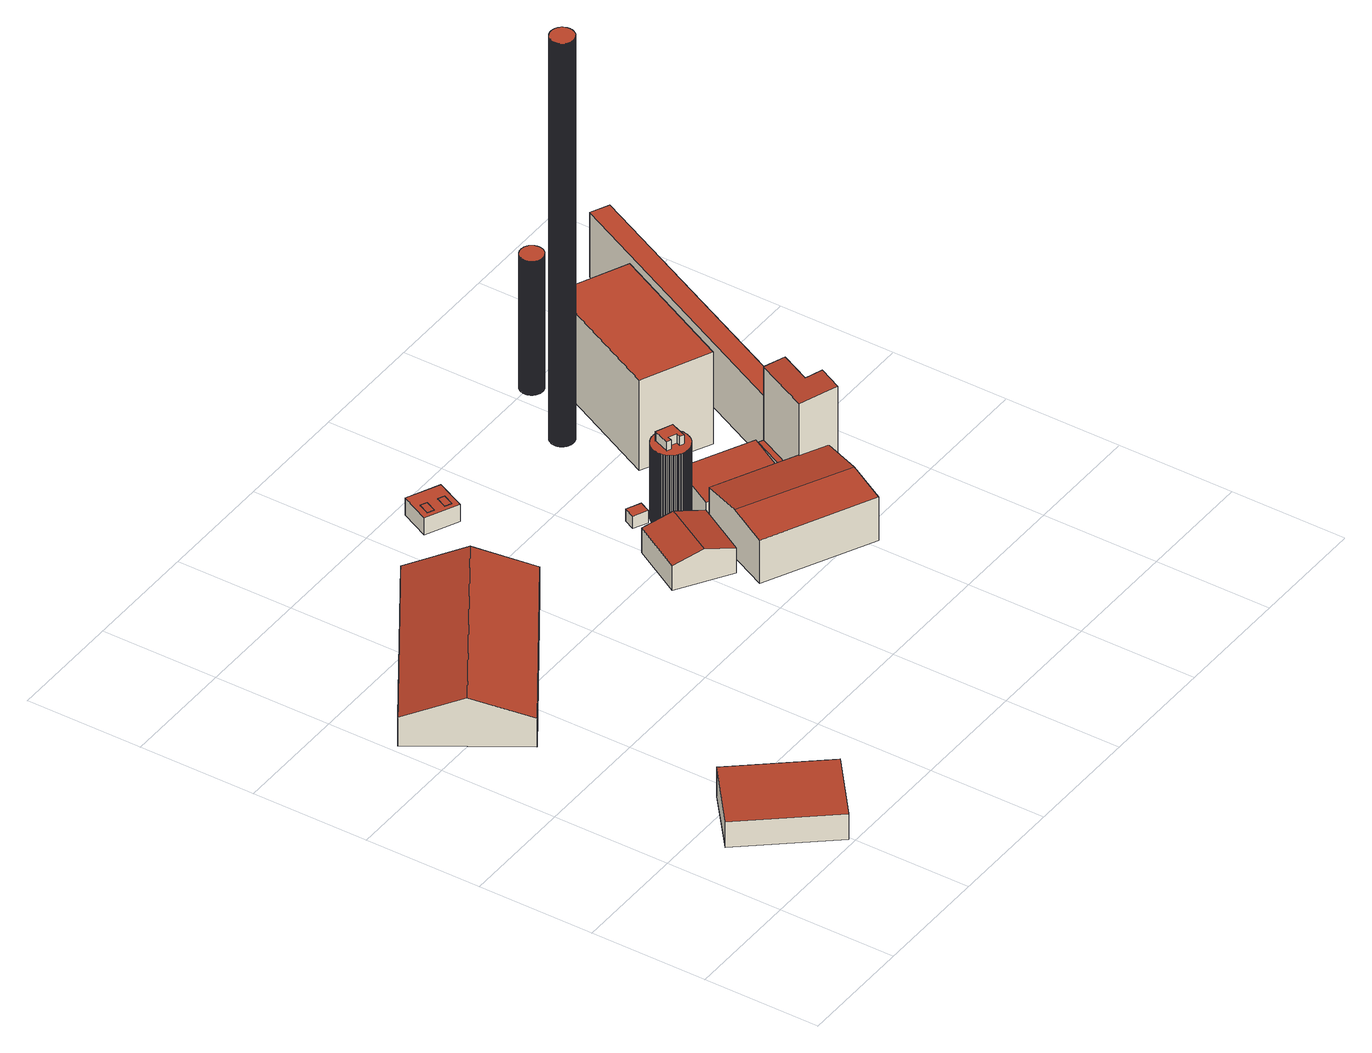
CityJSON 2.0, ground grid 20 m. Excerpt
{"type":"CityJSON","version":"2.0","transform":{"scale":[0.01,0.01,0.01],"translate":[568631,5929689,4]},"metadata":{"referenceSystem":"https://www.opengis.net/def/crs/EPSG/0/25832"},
"CityObjects":{
"building1":{"type":"Building","attributes":{"Grundfläche 2D":"225.798806","Grundhöhe NN":"4.006"},"geometry":[{"type":"Solid","lod":"3","boundaries":[[[[0,1,2,3,4]],[[4,3,5,6]],[[0,4,6,7]],[[1,0,7,8]],[[3,2,1,8,5]],[[6,5,8,7]]]],"semantics":{"surfaces":[{"type":"RoofSurface"},{"type":"WallSurface"},{"type":"GroundSurface"}],"values":[[0,1,1,1,1,2]]}}]},
"building2":{"type":"Building","attributes":{"Grundfläche 2D":"744.087835","Grundhöhe NN":"4.610"},"geometry":[{"type":"Solid","lod":"3","boundaries":[[[[9,10,11,12]],[[13,9,12,14]],[[14,12,11,15,16]],[[13,14,16,17]],[[10,9,13,17,18]],[[11,10,18,15]],[[16,15,18,17]]]],"semantics":{"surfaces":[{"type":"RoofSurface"},{"type":"WallSurface"},{"type":"GroundSurface"}],"values":[[0,0,1,1,1,1,2]]}}]},
"building3":{"type":"Building","attributes":{"Grundfläche 2D":"34.229656","Grundhöhe NN":"4.711"},"children":["building3-1","building3-2"],"geometry":[{"type":"Solid","lod":"3","boundaries":[[[[19,20,21,22]],[[23,24,22,21]],[[24,25,19,22]],[[25,26,20,19]],[[26,23,21,20]],[[26,25,24,23]]]],"semantics":{"surfaces":[{"type":"RoofSurface"},{"type":"WallSurface"},{"type":"GroundSurface"}],"values":[[0,1,1,1,1,2]]}}]},
"building3-1":{"type":"BuildingInstallation","parents":["building3"],"geometry":[{"type":"MultiSurface","lod":"3","boundaries":[[[27,28,29,30]],[[31,32,30,29]],[[27,30,32,33]],[[33,34,28,27]],[[29,28,34,31]]],"semantics":{"surfaces":[{"type":"RoofSurface"},{"type":"WallSurface"}],"values":[0,1,1,1,1]}}]},
"building3-2":{"type":"BuildingInstallation","parents":["building3"],"geometry":[{"type":"MultiSurface","lod":"3","boundaries":[[[35,36,37,38]],[[38,37,39,40]],[[35,38,40,41]],[[36,35,41,42]],[[37,36,42,39]]],"semantics":{"surfaces":[{"type":"RoofSurface"},{"type":"WallSurface"}],"values":[0,1,1,1,1]}}]},
"building4":{"type":"Building","attributes":{"Grundfläche 2D":"104.346257","Grundhöhe NN":"4.471"},"geometry":[{"type":"Solid","lod":"3","boundaries":[[[[43,44,45,46]],[[47,43,46,48]],[[48,46,45,49,50]],[[47,48,50,51]],[[44,43,47,51,52]],[[45,44,52,49]],[[50,49,52,51]]]],"semantics":{"surfaces":[{"type":"RoofSurface"},{"type":"WallSurface"},{"type":"GroundSurface"}],"values":[[0,0,1,1,1,1,2]]}}]},
"building5":{"type":"Building","attributes":{"Grundfläche 2D":"5.474730","Grundhöhe NN":"4.551"},"geometry":[{"type":"Solid","lod":"3","boundaries":[[[[53,54,55,56]],[[57,58,56,55]],[[58,59,53,56]],[[59,60,54,53]],[[60,57,55,54]],[[60,59,58,57]]]],"semantics":{"surfaces":[{"type":"RoofSurface"},{"type":"WallSurface"},{"type":"GroundSurface"}],"values":[[0,1,1,1,1,2]]}}]},
"building6":{"type":"Building","attributes":{"Grundfläche 2D":"30.662664","Grundhöhe NN":"4.551"},"children":["building6-1"],"geometry":[{"type":"Solid","lod":"3","boundaries":[[[[61,62,63,64,65,66,67,68,69,70,71,72,73,74,75,76,77,78,79,80,81,82,83,84,85,86,87,88,89,90,91,92,93,94,95,96,97,98,99,100,101,102,103,104,105,106,107,108,109,110,111,112,113,114,115,116,117,118,119,120,121,122,123,124,125,126,127,128,129,130,131,132,133,134,135,136,137,138,139,140,141,142,143,144,145,146,147,148,149,150,151,152,153,154,155,156,157,158,159,160]],[[161,162,64,63]],[[163,164,152,151]],[[164,165,153,152]],[[165,166,154,153]],[[166,167,155,154]],[[167,168,156,155]],[[168,169,157,156]],[[169,170,158,157]],[[171,161,63,62]],[[170,172,159,158]],[[172,173,160,159]],[[173,174,61,160]],[[174,171,62,61]],[[162,175,65,64]],[[175,176,66,65]],[[176,177,67,66]],[[177,178,68,67]],[[178,179,69,68]],[[179,180,70,69]],[[180,181,71,70]],[[181,182,72,71]],[[182,183,73,72]],[[183,184,74,73]],[[184,185,75,74]],[[185,186,76,75]],[[186,187,77,76]],[[187,188,78,77]],[[188,189,79,78]],[[189,190,80,79]],[[190,191,81,80]],[[191,192,82,81]],[[192,193,83,82]],[[193,194,84,83]],[[194,195,85,84]],[[195,196,86,85]],[[196,197,87,86]],[[197,198,88,87]],[[198,199,89,88]],[[199,200,90,89]],[[200,201,91,90]],[[201,202,92,91]],[[202,203,93,92]],[[203,204,94,93]],[[204,205,95,94]],[[205,206,96,95]],[[206,207,97,96]],[[207,208,98,97]],[[208,209,99,98]],[[209,210,100,99]],[[210,211,101,100]],[[211,212,102,101]],[[212,213,103,102]],[[213,214,104,103]],[[214,215,105,104]],[[215,216,106,105]],[[216,217,107,106]],[[217,218,108,107]],[[218,219,109,108]],[[219,220,110,109]],[[220,221,111,110]],[[221,222,112,111]],[[222,223,113,112]],[[223,224,114,113]],[[224,225,115,114]],[[225,226,116,115]],[[226,227,117,116]],[[227,228,118,117]],[[228,229,119,118]],[[229,230,120,119]],[[230,231,121,120]],[[231,232,122,121]],[[232,233,123,122]],[[233,234,124,123]],[[234,235,125,124]],[[235,236,126,125]],[[236,237,127,126]],[[237,238,128,127]],[[238,239,129,128]],[[239,240,130,129]],[[240,241,131,130]],[[241,242,132,131]],[[242,243,133,132]],[[243,244,134,133]],[[244,245,135,134]],[[245,246,136,135]],[[246,247,137,136]],[[247,248,138,137]],[[248,249,139,138]],[[249,250,140,139]],[[250,251,141,140]],[[251,252,142,141]],[[252,253,143,142]],[[253,254,144,143]],[[254,255,145,144]],[[255,256,146,145]],[[256,257,147,146]],[[257,258,148,147]],[[258,259,149,148]],[[259,260,150,149]],[[260,163,151,150]],[[170,169,168,167,166,165,164,163,260,259,258,257,256,255,254,253,252,251,250,249,248,247,246,245,244,243,242,241,240,239,238,237,236,235,234,233,232,231,230,229,228,227,226,225,224,223,222,221,220,219,218,217,216,215,214,213,212,211,210,209,208,207,206,205,204,203,202,201,200,199,198,197,196,195,194,193,192,191,190,189,188,187,186,185,184,183,182,181,180,179,178,177,176,175,162,161,171,174,173,172]]]],"semantics":{"surfaces":[{"type":"RoofSurface"},{"type":"WallSurface"},{"type":"GroundSurface"}],"values":[[0,1,1,1,1,1,1,1,1,1,1,1,1,1,1,1,1,1,1,1,1,1,1,1,1,1,1,1,1,1,1,1,1,1,1,1,1,1,1,1,1,1,1,1,1,1,1,1,1,1,1,1,1,1,1,1,1,1,1,1,1,1,1,1,1,1,1,1,1,1,1,1,1,1,1,1,1,1,1,1,1,1,1,1,1,1,1,1,1,1,1,1,1,1,1,1,1,1,1,1,1,2]]}}]},
"building6-1":{"type":"BuildingInstallation","parents":["building6"],"geometry":[{"type":"MultiSurface","lod":"3","boundaries":[[[261,262,263,264,265,266,267,268]],[[265,264,269,270]],[[270,271,266,265]],[[267,266,271,272]],[[268,267,272,273]],[[261,268,273,274]],[[262,261,274,275]],[[263,262,275,276]],[[264,263,276,269]]],"semantics":{"surfaces":[{"type":"RoofSurface"},{"type":"WallSurface"}],"values":[0,1,1,1,1,1,1,1,1]}}]},
"building7":{"type":"Building","attributes":{"Grundfläche 2D":"108.320869","Grundhöhe NN":"4.558"},"geometry":[{"type":"Solid","lod":"3","boundaries":[[[[277,278,279,280]],[[281,282,280,279]],[[282,283,277,280]],[[283,284,278,277]],[[284,281,279,278]],[[284,283,282,281]]]],"semantics":{"surfaces":[{"type":"RoofSurface"},{"type":"WallSurface"},{"type":"GroundSurface"}],"values":[[0,1,1,1,1,2]]}}]},
"building8":{"type":"Building","attributes":{"Grundfläche 2D":"12.530794","Grundhöhe NN":"4.488"},"geometry":[{"type":"Solid","lod":"3","boundaries":[[[[285,286,287,288,289,290,291,292,293,294,295,296,297,298,299,300,301,302,303,304,305,306,307,308,309,310,311,312,313,314,315,316,317,318,319,320,321,322,323,324,325,326,327,328,329,330,331,332,333,334,335,336,337,338,339,340,341,342,343,344,345,346,347,348,349,350,351,352,353,354,355,356,357,358,359,360,361,362,363,364,365,366,367,368,369,370,371,372,373,374,375,376,377,378,379,380,381,382,383,384]],[[385,386,297,296]],[[386,387,298,297]],[[387,388,299,298]],[[388,389,300,299]],[[389,390,301,300]],[[390,391,302,301]],[[391,392,303,302]],[[392,393,304,303]],[[393,394,305,304]],[[394,395,306,305]],[[395,396,307,306]],[[397,385,296,295]],[[398,397,295,294]],[[396,399,308,307]],[[399,400,309,308]],[[400,401,310,309]],[[401,402,311,310]],[[402,403,312,311]],[[403,404,313,312]],[[404,405,314,313]],[[405,406,315,314]],[[406,407,316,315]],[[407,408,317,316]],[[408,409,318,317]],[[409,410,319,318]],[[410,411,320,319]],[[411,412,321,320]],[[412,413,322,321]],[[413,414,323,322]],[[414,415,324,323]],[[415,416,325,324]],[[416,417,326,325]],[[417,418,327,326]],[[418,419,328,327]],[[419,420,329,328]],[[420,421,330,329]],[[421,422,331,330]],[[422,423,332,331]],[[423,424,333,332]],[[424,425,334,333]],[[425,426,335,334]],[[426,427,336,335]],[[427,428,337,336]],[[428,429,338,337]],[[429,430,339,338]],[[430,431,340,339]],[[431,432,341,340]],[[432,433,342,341]],[[433,434,343,342]],[[434,435,344,343]],[[435,436,345,344]],[[436,437,346,345]],[[437,438,347,346]],[[438,439,348,347]],[[439,440,349,348]],[[440,441,350,349]],[[441,442,351,350]],[[442,443,352,351]],[[443,444,353,352]],[[444,445,354,353]],[[445,446,355,354]],[[446,447,356,355]],[[447,448,357,356]],[[448,449,358,357]],[[449,450,359,358]],[[450,451,360,359]],[[451,452,361,360]],[[452,453,362,361]],[[453,454,363,362]],[[454,455,364,363]],[[455,456,365,364]],[[456,457,366,365]],[[457,458,367,366]],[[458,459,368,367]],[[459,460,369,368]],[[460,461,370,369]],[[461,462,371,370]],[[462,463,372,371]],[[463,464,373,372]],[[464,465,374,373]],[[465,466,375,374]],[[466,467,376,375]],[[467,468,377,376]],[[468,469,378,377]],[[469,470,379,378]],[[470,471,380,379]],[[471,472,381,380]],[[472,473,382,381]],[[473,474,383,382]],[[474,475,384,383]],[[475,476,285,384]],[[476,477,286,285]],[[477,478,287,286]],[[478,479,288,287]],[[479,480,289,288]],[[480,481,290,289]],[[481,482,291,290]],[[482,483,292,291]],[[483,484,293,292]],[[484,398,294,293]],[[473,472,471,470,469,468,467,466,465,464,463,462,461,460,459,458,457,456,455,454,453,452,451,450,449,448,447,446,445,444,443,442,441,440,439,438,437,436,435,434,433,432,431,430,429,428,427,426,425,424,423,422,421,420,419,418,417,416,415,414,413,412,411,410,409,408,407,406,405,404,403,402,401,400,399,396,395,394,393,392,391,390,389,388,387,386,385,397,398,484,483,482,481,480,479,478,477,476,475,474]]]],"semantics":{"surfaces":[{"type":"RoofSurface"},{"type":"WallSurface"},{"type":"GroundSurface"}],"values":[[0,1,1,1,1,1,1,1,1,1,1,1,1,1,1,1,1,1,1,1,1,1,1,1,1,1,1,1,1,1,1,1,1,1,1,1,1,1,1,1,1,1,1,1,1,1,1,1,1,1,1,1,1,1,1,1,1,1,1,1,1,1,1,1,1,1,1,1,1,1,1,1,1,1,1,1,1,1,1,1,1,1,1,1,1,1,1,1,1,1,1,1,1,1,1,1,1,1,1,1,1,2]]}}]},
"building9":{"type":"Building","attributes":{"Grundfläche 2D":"533.611902","Grundhöhe NN":"4.456"},"geometry":[{"type":"Solid","lod":"3","boundaries":[[[[485,486,487,488,489,490]],[[491,492,490,489]],[[493,494,495,496]],[[497,498,499,500]],[[501,502,503,504,505,506,507,508,509]],[[510,488,487,500,499,511]],[[491,489,488,510,512]],[[492,491,512,513]],[[514,485,490,492,513]],[[493,496,515,516]],[[494,493,516,517]],[[495,494,517,518]],[[498,497,519,520]],[[499,498,520,511]],[[521,506,505,504,486,485,514]],[[507,506,521,522]],[[508,523,515,496,509]],[[508,507,522,523]],[[519,497,502,501,509,496,495,518]],[[486,504,503,502,497,500,487]],[[522,521,514,513,512,510,511,520,519,518,517,516,515,523]]]],"semantics":{"surfaces":[{"type":"RoofSurface"},{"type":"WallSurface"},{"type":"GroundSurface"}],"values":[[0,0,0,0,0,1,1,1,1,1,1,1,1,1,1,1,1,1,1,1,2]]}}]},
"building10":{"type":"Building","attributes":{"Grundfläche 2D":"308.933772","Grundhöhe NN":"4.441"},"geometry":[{"type":"Solid","lod":"3","boundaries":[[[[524,525,526,527]],[[528,529,527,526]],[[529,530,524,527]],[[530,531,525,524]],[[531,528,526,525]],[[531,530,529,528]]]],"semantics":{"surfaces":[{"type":"RoofSurface"},{"type":"WallSurface"},{"type":"GroundSurface"}],"values":[[0,1,1,1,1,2]]}}]},
"building11":{"type":"Building","attributes":{"Grundfläche 2D":"11.738512","Grundhöhe NN":"4.497"},"geometry":[{"type":"Solid","lod":"3","boundaries":[[[[532,533,534,535,536,537,538,539,540,541,542,543,544,545,546,547,548,549,550,551,552,553,554,555,556,557,558,559,560,561,562,563,564,565,566,567,568,569,570,571,572,573,574,575,576,577,578,579,580,581,582,583,584,585,586,587,588,589,590,591,592,593,594,595,596,597,598,599,600,601,602,603,604,605,606,607,608,609,610,611,612,613,614,615,616,617,618,619,620,621,622,623,624,625,626,627,628,629,630,631]],[[632,633,536,535]],[[633,634,537,536]],[[635,636,613,612]],[[636,637,614,613]],[[637,638,615,614]],[[638,639,616,615]],[[639,640,617,616]],[[640,641,618,617]],[[641,642,619,618]],[[642,643,620,619]],[[643,644,621,620]],[[644,645,622,621]],[[645,646,623,622]],[[646,647,624,623]],[[647,648,625,624]],[[648,649,626,625]],[[649,650,627,626]],[[650,651,628,627]],[[651,652,629,628]],[[652,653,630,629]],[[653,654,631,630]],[[655,632,535,534]],[[654,656,532,631]],[[656,657,533,532]],[[657,655,534,533]],[[634,658,538,537]],[[658,659,539,538]],[[659,660,540,539]],[[660,661,541,540]],[[661,662,542,541]],[[662,663,543,542]],[[663,664,544,543]],[[664,665,545,544]],[[665,666,546,545]],[[666,667,547,546]],[[667,668,548,547]],[[668,669,549,548]],[[669,670,550,549]],[[670,671,551,550]],[[671,672,552,551]],[[672,673,553,552]],[[673,674,554,553]],[[674,675,555,554]],[[675,676,556,555]],[[676,677,557,556]],[[677,678,558,557]],[[678,679,559,558]],[[679,680,560,559]],[[680,681,561,560]],[[681,682,562,561]],[[682,683,563,562]],[[683,684,564,563]],[[684,685,565,564]],[[685,686,566,565]],[[686,687,567,566]],[[687,688,568,567]],[[688,689,569,568]],[[689,690,570,569]],[[690,691,571,570]],[[691,692,572,571]],[[692,693,573,572]],[[693,694,574,573]],[[694,695,575,574]],[[695,696,576,575]],[[696,697,577,576]],[[697,698,578,577]],[[698,699,579,578]],[[699,700,580,579]],[[700,701,581,580]],[[701,702,582,581]],[[702,703,583,582]],[[703,704,584,583]],[[704,705,585,584]],[[705,706,586,585]],[[706,707,587,586]],[[707,708,588,587]],[[708,709,589,588]],[[709,710,590,589]],[[710,711,591,590]],[[711,712,592,591]],[[712,713,593,592]],[[713,714,594,593]],[[714,715,595,594]],[[715,716,596,595]],[[716,717,597,596]],[[717,718,598,597]],[[718,719,599,598]],[[719,720,600,599]],[[720,721,601,600]],[[721,722,602,601]],[[722,723,603,602]],[[723,724,604,603]],[[724,725,605,604]],[[725,726,606,605]],[[726,727,607,606]],[[727,728,608,607]],[[728,729,609,608]],[[729,730,610,609]],[[730,731,611,610]],[[731,635,612,611]],[[652,651,650,649,648,647,646,645,644,643,642,641,640,639,638,637,636,635,731,730,729,728,727,726,725,724,723,722,721,720,719,718,717,716,715,714,713,712,711,710,709,708,707,706,705,704,703,702,701,700,699,698,697,696,695,694,693,692,691,690,689,688,687,686,685,684,683,682,681,680,679,678,677,676,675,674,673,672,671,670,669,668,667,666,665,664,663,662,661,660,659,658,634,633,632,655,657,656,654,653]]]],"semantics":{"surfaces":[{"type":"RoofSurface"},{"type":"WallSurface"},{"type":"GroundSurface"}],"values":[[0,1,1,1,1,1,1,1,1,1,1,1,1,1,1,1,1,1,1,1,1,1,1,1,1,1,1,1,1,1,1,1,1,1,1,1,1,1,1,1,1,1,1,1,1,1,1,1,1,1,1,1,1,1,1,1,1,1,1,1,1,1,1,1,1,1,1,1,1,1,1,1,1,1,1,1,1,1,1,1,1,1,1,1,1,1,1,1,1,1,1,1,1,1,1,1,1,1,1,1,1,2]]}}]}
},
"vertices":[
[2915,877,547],[1746,2287,547],[806,1507,479],[797,1499,478],[1966,90,478],[797,1499,1],[1966,90,1],[2915,877,1],[1746,2287,1],
[3674,7941,969],[3115,8800,588],[79,6823,588],[638,5964,969],[4236,7079,588],[1199,5102,588],[79,6823,61],[1199,5102,61],[4236,7079,61],[3115,8800,61],
[5274,9523,388],[4719,9788,388],[4479,9286,388],[5034,9021,388],[4479,9286,71],[5034,9021,71],[5274,9523,71],[4719,9788,71],
[4792,9448,400],[4687,9497,400],[4603,9316,400],[4707,9267,400],[4603,9316,388],[4707,9267,388],[4792,9448,388],[4687,9497,388],
[5064,9319,400],[4959,9367,400],[4875,9187,400],[4980,9138,400],[4875,9187,388],[4980,9138,388],[5064,9319,388],[4959,9367,388],
[6357,6128,663],[5927,6405,506],[5424,5527,506],[5856,5250,663],[6796,5845,519],[6294,4970,519],[5424,5527,47],[6294,4970,47],[6796,5845,47],[5927,6405,47],
[6654,6893,285],[6412,7010,285],[6323,6826,285],[6565,6709,285],[6323,6826,55],[6565,6709,55],[6654,6893,55],[6412,7010,55],
[7042,6779,1444],[7025,6789,1444],[7008,6798,1444],[6990,6807,1444],[6972,6813,1444],[6953,6819,1444],[6934,6824,1444],[6915,6827,1444],[6895,6829,1444],[6876,6830,1444],[6856,6830,1444],[6836,6828,1444],[6817,6826,1444],[6798,6822,1444],[6779,6816,1444],[6760,6810,1444],[6742,6803,1444],[6724,6794,1444],[6707,6784,1444],[6691,6773,1444],[6675,6762,1444],[6660,6749,1444],[6646,6735,1444],[6633,6721,1444],[6621,6705,1444],[6609,6689,1444],[6599,6673,1444],[6590,6655,1444],[6582,6637,1444],[6575,6619,1444],[6569,6600,1444],[6565,6581,1444],[6561,6562,1444],[6559,6542,1444],[6558,6523,1444],[6558,6503,1444],[6560,6483,1444],[6563,6464,1444],[6567,6445,1444],[6572,6426,1444],[6578,6407,1444],[6586,6389,1444],[6594,6371,1444],[6604,6354,1444],[6615,6338,1444],[6627,6322,1444],[6640,6307,1444],[6653,6293,1444],[6668,6280,1444],[6683,6268,1444],[6699,6257,1444],[6716,6246,1444],[6733,6237,1444],[6751,6229,1444],[6769,6222,1444],[6788,6216,1444],[6807,6212,1444],[6827,6208,1444],[6846,6206,1444],[6866,6205,1444],[6885,6206,1444],[6905,6207,1444],[6924,6210,1444],[6944,6214,1444],[6962,6219,1444],[6981,6225,1444],[6999,6233,1444],[7017,6242,1444],[7034,6251,1444],[7050,6262,1444],[7066,6274,1444],[7081,6287,1444],[7095,6300,1444],[7108,6315,1444],[7120,6330,1444],[7132,6346,1444],[7142,6363,1444],[7151,6380,1444],[7159,6398,1444],[7166,6417,1444],[7172,6435,1444],[7177,6454,1444],[7180,6474,1444],[7182,6493,1444],[7183,6513,1444],[7183,6533,1444],[7181,6552,1444],[7178,6571,1444],[7174,6591,1444],[7169,6610,1444],[7163,6628,1444],[7155,6646,1444],[7147,6664,1444],[7137,6681,1444],[7126,6697,1444],[7115,6713,1444],[7102,6728,1444],[7088,6742,1444],[7073,6755,1444],[7058,6768,1444],[7008,6798,55],[6990,6807,55],[7163,6628,55],[7155,6646,55],[7147,6664,55],[7137,6681,55],[7126,6697,55],[7115,6713,55],[7102,6728,55],[7088,6742,55],[7025,6789,55],[7073,6755,55],[7058,6768,55],[7042,6779,55],[6972,6813,55],[6953,6819,55],[6934,6824,55],[6915,6827,55],[6895,6829,55],[6876,6830,55],[6856,6830,55],[6836,6828,55],[6817,6826,55],[6798,6822,55],[6779,6816,55],[6760,6810,55],[6742,6803,55],[6724,6794,55],[6707,6784,55],[6691,6773,55],[6675,6762,55],[6660,6749,55],[6646,6735,55],[6633,6721,55],[6621,6705,55],[6609,6689,55],[6599,6673,55],[6590,6655,55],[6582,6637,55],[6575,6619,55],[6569,6600,55],[6565,6581,55],[6561,6562,55],[6559,6542,55],[6558,6523,55],[6558,6503,55],[6560,6483,55],[6563,6464,55],[6567,6445,55],[6572,6426,55],[6578,6407,55],[6586,6389,55],[6594,6371,55],[6604,6354,55],[6615,6338,55],[6627,6322,55],[6640,6307,55],[6653,6293,55],[6668,6280,55],[6683,6268,55],[6699,6257,55],[6716,6246,55],[6733,6237,55],[6751,6229,55],[6769,6222,55],[6788,6216,55],[6807,6212,55],[6827,6208,55],[6846,6206,55],[6866,6205,55],[6885,6206,55],[6905,6207,55],[6924,6210,55],[6944,6214,55],[6962,6219,55],[6981,6225,55],[6999,6233,55],[7017,6242,55],[7034,6251,55],[7050,6262,55],[7066,6274,55],[7081,6287,55],[7095,6300,55],[7108,6315,55],[7120,6330,55],[7132,6346,55],[7142,6363,55],[7151,6380,55],[7159,6398,55],[7166,6417,55],[7172,6435,55],[7177,6454,55],[7180,6474,55],[7182,6493,55],[7183,6513,55],[7183,6533,55],[7181,6552,55],[7178,6571,55],[7174,6591,55],[7169,6610,55],
[6954,6337,1613],[7065,6614,1613],[6781,6728,1613],[6671,6454,1613],[6744,6425,1613],[6772,6493,1613],[6910,6438,1613],[6881,6366,1613],[6671,6454,1444],[6744,6425,1444],[6772,6493,1444],[6910,6438,1444],[6881,6366,1444],[6954,6337,1444],[7065,6614,1444],[6781,6728,1444],
[8533,6119,581],[7346,6701,581],[6985,5965,488],[8173,5383,488],[6985,5965,56],[8173,5383,56],[8533,6119,56],[7346,6701,56],
[7708,9000,7597],[7701,9010,7597],[7693,9020,7597],[7684,9029,7597],[7675,9038,7597],[7665,9046,7597],[7655,9053,7597],[7644,9059,7597],[7633,9066,7597],[7622,9071,7597],[7610,9075,7597],[7598,9079,7597],[7586,9082,7597],[7574,9085,7597],[7561,9086,7597],[7549,9087,7597],[7536,9087,7597],[7524,9086,7597],[7511,9084,7597],[7499,9082,7597],[7487,9079,7597],[7475,9075,7597],[7463,9070,7597],[7452,9065,7597],[7441,9059,7597],[7430,9052,7597],[7420,9044,7597],[7410,9036,7597],[7401,9028,7597],[7393,9018,7597],[7385,9009,7597],[7378,8999,7597],[7371,8988,7597],[7365,8977,7597],[7360,8966,7597],[7355,8954,7597],[7351,8942,7597],[7348,8930,7597],[7346,8917,7597],[7344,8905,7597],[7344,8892,7597],[7344,8880,7597],[7344,8867,7597],[7346,8855,7597],[7349,8843,7597],[7352,8830,7597],[7356,8818,7597],[7360,8807,7597],[7366,8796,7597],[7372,8785,7597],[7379,8774,7597],[7386,8764,7597],[7394,8754,7597],[7403,8745,7597],[7412,8737,7597],[7422,8729,7597],[7432,8721,7597],[7443,8715,7597],[7454,8709,7597],[7465,8703,7597],[7477,8699,7597],[7489,8695,7597],[7501,8692,7597],[7513,8690,7597],[7526,8688,7597],[7538,8687,7597],[7551,8687,7597],[7563,8688,7597],[7576,8690,7597],[7588,8692,7597],[7600,8696,7597],[7612,8699,7597],[7624,8704,7597],[7635,8709,7597],[7646,8716,7597],[7656,8722,7597],[7667,8730,7597],[7676,8738,7597],[7685,8746,7597],[7694,8756,7597],[7702,8765,7597],[7709,8776,7597],[7716,8786,7597],[7722,8797,7597],[7727,8809,7597],[7732,8820,7597],[7735,8832,7597],[7739,8845,7597],[7741,8857,7597],[7742,8869,7597],[7743,8882,7597],[7743,8894,7597],[7742,8907,7597],[7741,8919,7597],[7738,8932,7597],[7735,8944,7597],[7731,8956,7597],[7726,8967,7597],[7721,8979,7597],[7715,8990,7597],[7598,9079,49],[7586,9082,49],[7574,9085,49],[7561,9086,49],[7549,9087,49],[7536,9087,49],[7524,9086,49],[7511,9084,49],[7499,9082,49],[7487,9079,49],[7475,9075,49],[7463,9070,49],[7610,9075,49],[7622,9071,49],[7452,9065,49],[7441,9059,49],[7430,9052,49],[7420,9044,49],[7410,9036,49],[7401,9028,49],[7393,9018,49],[7385,9009,49],[7378,8999,49],[7371,8988,49],[7365,8977,49],[7360,8966,49],[7355,8954,49],[7351,8942,49],[7348,8930,49],[7346,8917,49],[7344,8905,49],[7344,8892,49],[7344,8880,49],[7344,8867,49],[7346,8855,49],[7349,8843,49],[7352,8830,49],[7356,8818,49],[7360,8807,49],[7366,8796,49],[7372,8785,49],[7379,8774,49],[7386,8764,49],[7394,8754,49],[7403,8745,49],[7412,8737,49],[7422,8729,49],[7432,8721,49],[7443,8715,49],[7454,8709,49],[7465,8703,49],[7477,8699,49],[7489,8695,49],[7501,8692,49],[7513,8690,49],[7526,8688,49],[7538,8687,49],[7551,8687,49],[7563,8688,49],[7576,8690,49],[7588,8692,49],[7600,8696,49],[7612,8699,49],[7624,8704,49],[7635,8709,49],[7646,8716,49],[7656,8722,49],[7667,8730,49],[7676,8738,49],[7685,8746,49],[7694,8756,49],[7702,8765,49],[7709,8776,49],[7716,8786,49],[7722,8797,49],[7727,8809,49],[7732,8820,49],[7735,8832,49],[7739,8845,49],[7741,8857,49],[7742,8869,49],[7743,8882,49],[7743,8894,49],[7742,8907,49],[7741,8919,49],[7738,8932,49],[7735,8944,49],[7731,8956,49],[7726,8967,49],[7721,8979,49],[7715,8990,49],[7708,9000,49],[7701,9010,49],[7693,9020,49],[7684,9029,49],[7675,9038,49],[7665,9046,49],[7655,9053,49],[7644,9059,49],[7633,9066,49],
[8742,4966,854],[8289,5186,855],[8298,5203,852],[6922,5871,853],[6597,5201,941],[8420,4303,941],[6281,4550,853],[8109,3662,853],[11295,10544,1255],[10986,10695,1255],[8760,6109,1255],[9070,5959,1255],[8742,6118,441],[8661,6157,441],[8217,5242,441],[8298,5203,441],[8760,6109,1818],[8742,6118,1816],[8298,5203,1816],[8289,5186,1816],[8742,4966,1868],[8884,4897,1885],[9082,5305,1885],[8816,5434,1856],[9070,5959,1856],[6922,5871,46],[8217,5242,46],[6281,4550,46],[8109,3662,46],[8742,4966,46],[9070,5959,46],[11295,10544,46],[10986,10695,46],[8760,6109,46],[8742,6118,46],[8661,6157,46],[8884,4897,46],[9082,5305,46],[8816,5434,46],
[9748,9165,1766],[8616,9721,1735],[7537,7523,1735],[8670,6967,1766],[7537,7523,44],[8670,6967,44],[9748,9165,44],[8616,9721,44],
[8165,10064,2553],[8158,10055,2553],[8151,10045,2553],[8145,10034,2553],[8139,10024,2553],[8134,10012,2553],[8130,10001,2553],[8127,9989,2553],[8124,9978,2553],[8122,9966,2553],[8120,9954,2553],[8120,9941,2553],[8120,9929,2553],[8121,9917,2553],[8123,9905,2553],[8126,9893,2553],[8129,9882,2553],[8133,9870,2553],[8138,9859,2553],[8143,9848,2553],[8149,9838,2553],[8156,9827,2553],[8164,9818,2553],[8171,9809,2553],[8180,9800,2553],[8189,9792,2553],[8198,9784,2553],[8208,9777,2553],[8219,9771,2553],[8230,9766,2553],[8241,9761,2553],[8252,9756,2553],[8264,9753,2553],[8276,9750,2553],[8288,9748,2553],[8300,9747,2553],[8312,9746,2553],[8324,9747,2553],[8336,9748,2553],[8348,9750,2553],[8360,9752,2553],[8372,9755,2553],[8383,9759,2553],[8394,9764,2553],[8405,9770,2553],[8416,9776,2553],[8426,9783,2553],[8435,9790,2553],[8445,9798,2553],[8453,9806,2553],[8461,9815,2553],[8469,9825,2553],[8476,9835,2553],[8482,9845,2553],[8488,9856,2553],[8493,9867,2553],[8497,9879,2553],[8500,9890,2553],[8503,9902,2553],[8505,9914,2553],[8506,9926,2553],[8507,9938,2553],[8506,9950,2553],[8506,9962,2553],[8504,9975,2553],[8501,9986,2553],[8498,9998,2553],[8494,10010,2553],[8489,10021,2553],[8484,10032,2553],[8478,10042,2553],[8471,10052,2553],[8463,10062,2553],[8455,10071,2553],[8447,10080,2553],[8438,10088,2553],[8428,10095,2553],[8418,10102,2553],[8408,10108,2553],[8397,10114,2553],[8386,10119,2553],[8375,10123,2553],[8363,10127,2553],[8351,10129,2553],[8339,10131,2553],[8327,10133,2553],[8315,10133,2553],[8303,10133,2553],[8291,10132,2553],[8279,10130,2553],[8267,10128,2553],[8255,10124,2553],[8244,10120,2553],[8232,10115,2553],[8222,10110,2553],[8211,10104,2553],[8201,10097,2553],[8191,10090,2553],[8182,10082,2553],[8173,10073,2553],[8145,10034,50],[8139,10024,50],[8134,10012,50],[8386,10119,50],[8375,10123,50],[8363,10127,50],[8351,10129,50],[8339,10131,50],[8327,10133,50],[8315,10133,50],[8303,10133,50],[8291,10132,50],[8279,10130,50],[8267,10128,50],[8255,10124,50],[8244,10120,50],[8232,10115,50],[8222,10110,50],[8211,10104,50],[8201,10097,50],[8191,10090,50],[8182,10082,50],[8173,10073,50],[8151,10045,50],[8165,10064,50],[8158,10055,50],[8130,10001,50],[8127,9989,50],[8124,9978,50],[8122,9966,50],[8120,9954,50],[8120,9941,50],[8120,9929,50],[8121,9917,50],[8123,9905,50],[8126,9893,50],[8129,9882,50],[8133,9870,50],[8138,9859,50],[8143,9848,50],[8149,9838,50],[8156,9827,50],[8164,9818,50],[8171,9809,50],[8180,9800,50],[8189,9792,50],[8198,9784,50],[8208,9777,50],[8219,9771,50],[8230,9766,50],[8241,9761,50],[8252,9756,50],[8264,9753,50],[8276,9750,50],[8288,9748,50],[8300,9747,50],[8312,9746,50],[8324,9747,50],[8336,9748,50],[8348,9750,50],[8360,9752,50],[8372,9755,50],[8383,9759,50],[8394,9764,50],[8405,9770,50],[8416,9776,50],[8426,9783,50],[8435,9790,50],[8445,9798,50],[8453,9806,50],[8461,9815,50],[8469,9825,50],[8476,9835,50],[8482,9845,50],[8488,9856,50],[8493,9867,50],[8497,9879,50],[8500,9890,50],[8503,9902,50],[8505,9914,50],[8506,9926,50],[8507,9938,50],[8506,9950,50],[8506,9962,50],[8504,9975,50],[8501,9986,50],[8498,9998,50],[8494,10010,50],[8489,10021,50],[8484,10032,50],[8478,10042,50],[8471,10052,50],[8463,10062,50],[8455,10071,50],[8447,10080,50],[8438,10088,50],[8428,10095,50],[8418,10102,50],[8408,10108,50],[8397,10114,50]
]}
